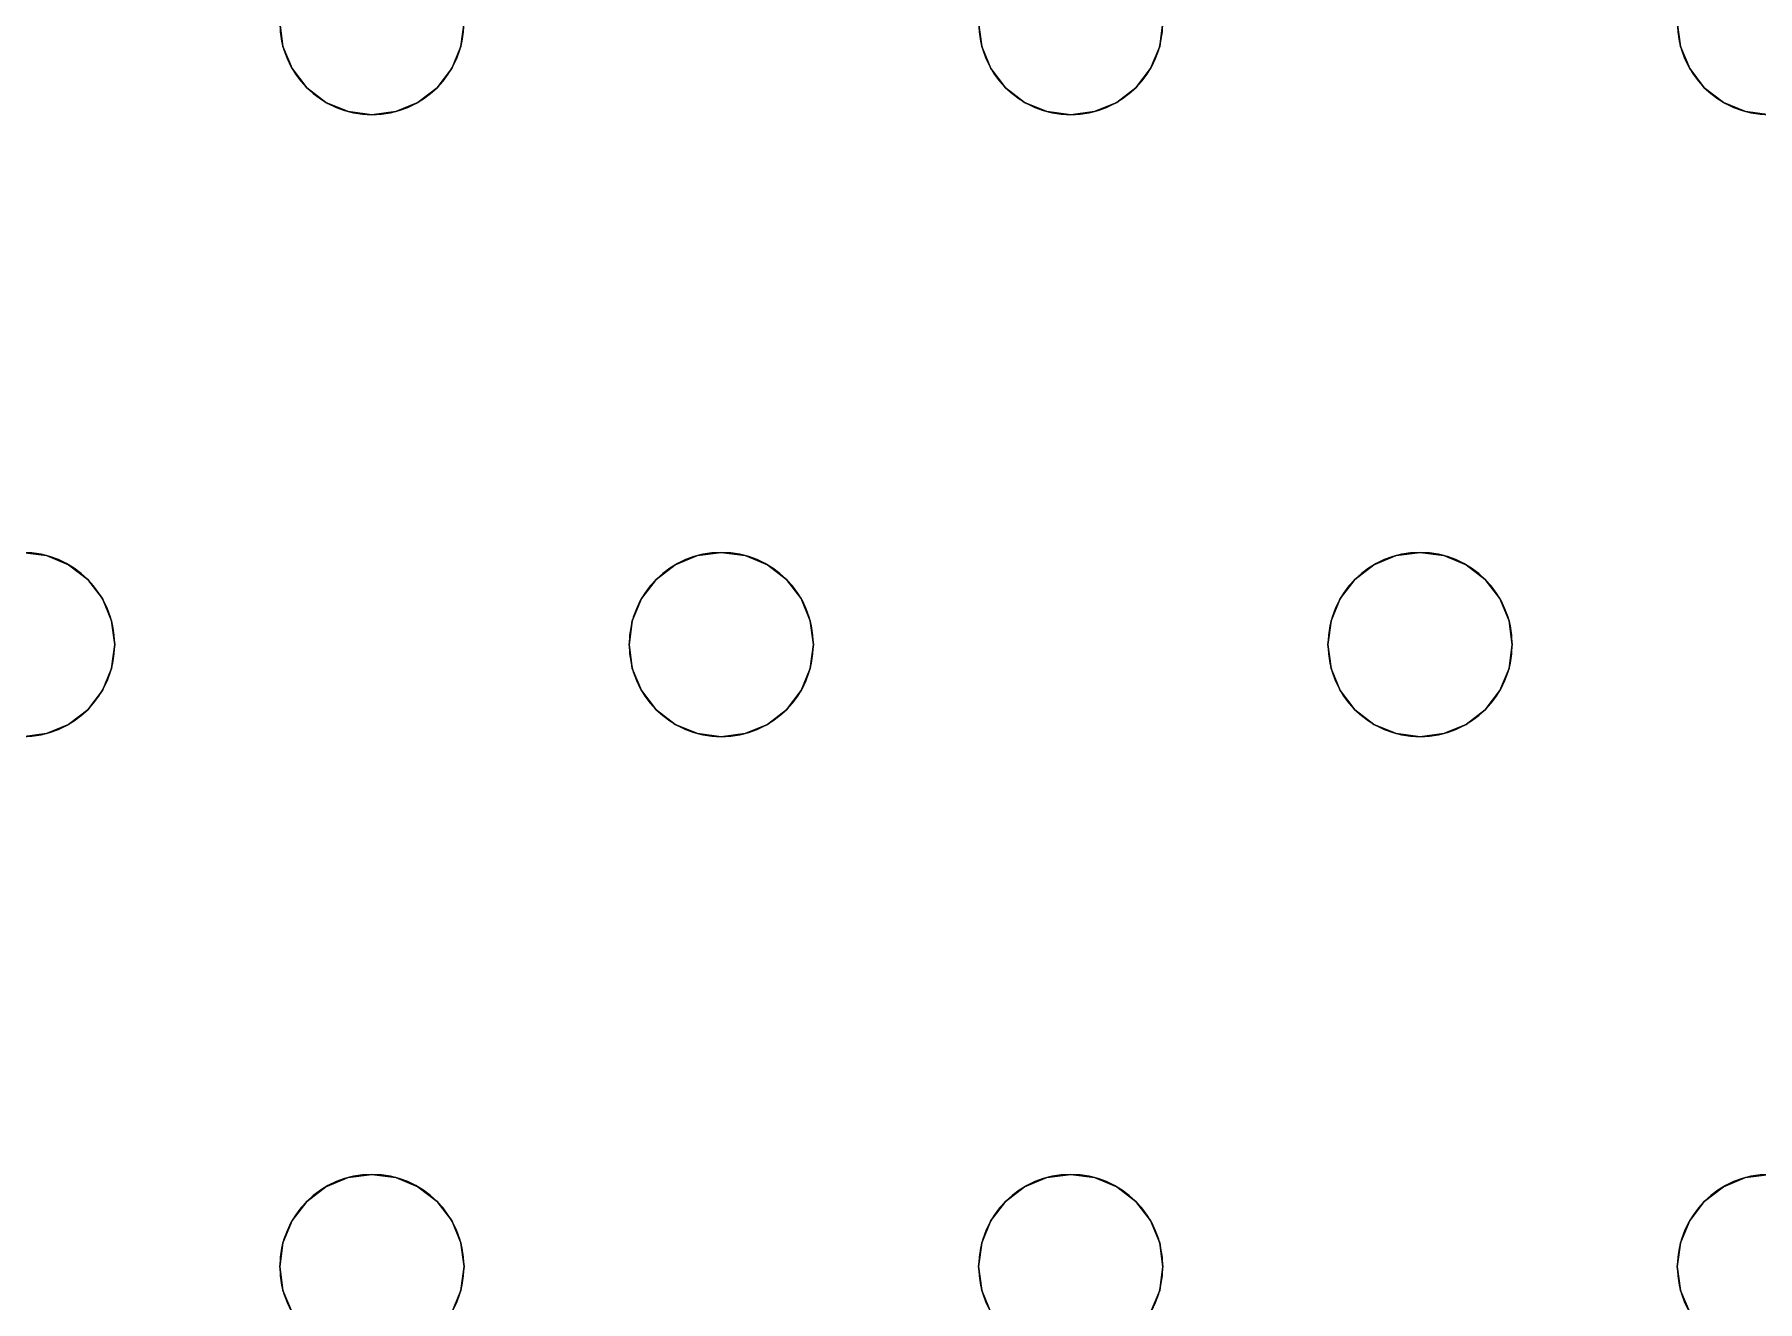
# Model space of a CAD drawing. Header units: millimetres. Extents: x -1 to 1201, y -701 to 1.
# Drawn here: x 787.6 to 862.4, y -342.5 to -287.5 of the extents above; entities that cross this region are included whole.
import ezdxf

# ---------------------------------------------------------------- set-up
doc = ezdxf.new("R2010")
doc.units = ezdxf.units.MM
doc.layers.add('IQ_200_3D', color=1, linetype='Continuous')
doc.layers.add('IQ_204_2D', color=7, linetype='Continuous')

msp = doc.modelspace()

# ---------------------------------------------------------------- linework, layer by layer
at = {"layer": 'IQ_200_3D', "lineweight": 18}
for points, invisible_edges in [([(798.284, -287, 890), (775.951, -287, 890), (775.815, -288.035, 890), (798.421, -288.035, 890)], 5), ([(775.815, -288.035, 888), (775.951, -287, 888), (798.284, -287, 888), (798.421, -288.035, 888)], 10), ([(798.284, -287, 890), (798.421, -288.035, 890), (798.421, -288.035, 888), (798.284, -287, 888)], 2), ([(828.618, -287, 890), (806.284, -287, 890), (806.148, -288.035, 890), (828.754, -288.035, 890)], 5), ([(806.148, -288.035, 888), (806.284, -287, 888), (828.618, -287, 888), (828.754, -288.035, 888)], 10), ([(806.148, -288.035, 890), (806.284, -287, 890), (806.284, -287, 888), (806.148, -288.035, 888)], 8), ([(828.618, -287, 890), (828.754, -288.035, 890), (828.754, -288.035, 888), (828.618, -287, 888)], 2), ([(858.951, -287, 890), (836.618, -287, 890), (836.481, -288.035, 890), (859.087, -288.035, 890)], 5), ([(836.481, -288.035, 888), (836.618, -287, 888), (858.951, -287, 888), (859.087, -288.035, 888)], 10), ([(836.481, -288.035, 890), (836.618, -287, 890), (836.618, -287, 888), (836.481, -288.035, 888)], 8), ([(858.951, -287, 890), (859.087, -288.035, 890), (859.087, -288.035, 888), (858.951, -287, 888)], 2), ([(798.421, -288.035, 890), (775.815, -288.035, 890), (775.415, -289, 890), (798.82, -289, 890)], 5), ([(775.415, -289, 888), (798.421, -288.035, 888), (798.82, -289, 888), (787.118, -310, 888)], 13), ([(798.421, -288.035, 888), (775.415, -289, 888), (775.815, -288.035, 888)], 13), ([(798.421, -288.035, 890), (798.82, -289, 890), (798.82, -289, 888), (798.421, -288.035, 888)], 10), ([(828.754, -288.035, 890), (806.148, -288.035, 890), (805.748, -289, 890), (829.153, -289, 890)], 5), ([(805.748, -289, 888), (806.148, -288.035, 888), (828.754, -288.035, 888), (829.153, -289, 888)], 10), ([(805.748, -289, 890), (806.148, -288.035, 890), (806.148, -288.035, 888), (805.748, -289, 888)], 10), ([(828.754, -288.035, 890), (829.153, -289, 890), (829.153, -289, 888), (828.754, -288.035, 888)], 10), ([(859.087, -288.035, 890), (836.481, -288.035, 890), (836.082, -289, 890), (859.487, -289, 890)], 5), ([(859.487, -289, 888), (847.784, -310, 888), (836.082, -289, 888), (859.087, -288.035, 888)], 7), ([(859.087, -288.035, 888), (836.082, -289, 888), (836.481, -288.035, 888)], 13), ([(836.082, -289, 890), (836.481, -288.035, 890), (836.481, -288.035, 888), (836.082, -289, 888)], 10), ([(859.087, -288.035, 890), (859.487, -289, 890), (859.487, -289, 888), (859.087, -288.035, 888)], 10), ([(787.118, -310, 890), (798.82, -289, 890), (775.415, -289, 890), (774.779, -289.828, 890)], 11), ([(787.118, -310, 890), (799.456, -289.828, 890), (798.82, -289, 890)], 13), ([(799.456, -289.828, 888), (788.153, -310.136, 888), (787.118, -310, 888), (798.82, -289, 888)], 5), ([(798.82, -289, 890), (799.456, -289.828, 890), (799.456, -289.828, 888), (798.82, -289, 888)], 10), ([(817.451, -310, 890), (829.153, -289, 890), (805.748, -289, 890), (805.113, -289.828, 890)], 11), ([(805.748, -289, 888), (829.153, -289, 888), (817.451, -310, 888), (805.113, -289.828, 888)], 7), ([(805.113, -289.828, 890), (805.748, -289, 890), (805.748, -289, 888), (805.113, -289.828, 888)], 10), ([(817.451, -310, 890), (829.789, -289.828, 890), (829.153, -289, 890)], 13), ([(829.789, -289.828, 888), (818.486, -310.136, 888), (817.451, -310, 888), (829.153, -289, 888)], 5), ([(829.153, -289, 890), (829.789, -289.828, 890), (829.789, -289.828, 888), (829.153, -289, 888)], 10), ([(847.784, -310, 890), (859.487, -289, 890), (836.082, -289, 890), (835.446, -289.828, 890)], 11), ([(847.784, -310, 888), (846.749, -310.136, 888), (835.446, -289.828, 888), (836.082, -289, 888)], 10), ([(835.446, -289.828, 890), (836.082, -289, 890), (836.082, -289, 888), (835.446, -289.828, 888)], 10), ([(847.784, -310, 890), (860.122, -289.828, 890), (859.487, -289, 890)], 13), ([(860.122, -289.828, 888), (848.82, -310.136, 888), (847.784, -310, 888), (859.487, -289, 888)], 5), ([(859.487, -289, 890), (860.122, -289.828, 890), (860.122, -289.828, 888), (859.487, -289, 888)], 10), ([(788.153, -310.136, 890), (800.284, -290.464, 890), (799.456, -289.828, 890), (787.118, -310, 890)], 5), ([(800.284, -290.464, 888), (789.118, -310.536, 888), (788.153, -310.136, 888), (799.456, -289.828, 888)], 5), ([(799.456, -289.828, 890), (800.284, -290.464, 890), (800.284, -290.464, 888), (799.456, -289.828, 888)], 10), ([(816.416, -310.136, 890), (805.113, -289.828, 890), (804.284, -290.464, 890), (815.451, -310.536, 890)], 5), ([(805.113, -289.828, 888), (817.451, -310, 888), (816.416, -310.136, 888), (804.284, -290.464, 888)], 5), ([(804.284, -290.464, 890), (805.113, -289.828, 890), (805.113, -289.828, 888), (804.284, -290.464, 888)], 10), ([(805.113, -289.828, 890), (816.416, -310.136, 890), (817.451, -310, 890)], 13), ([(818.486, -310.136, 890), (830.618, -290.464, 890), (829.789, -289.828, 890), (817.451, -310, 890)], 5), ([(830.618, -290.464, 888), (819.451, -310.536, 888), (818.486, -310.136, 888), (829.789, -289.828, 888)], 5), ([(829.789, -289.828, 890), (830.618, -290.464, 890), (830.618, -290.464, 888), (829.789, -289.828, 888)], 10), ([(846.749, -310.136, 890), (835.446, -289.828, 890), (834.618, -290.464, 890), (845.784, -310.536, 890)], 5), ([(846.749, -310.136, 888), (845.784, -310.536, 888), (834.618, -290.464, 888), (835.446, -289.828, 888)], 10), ([(834.618, -290.464, 890), (835.446, -289.828, 890), (835.446, -289.828, 888), (834.618, -290.464, 888)], 10), ([(835.446, -289.828, 890), (846.749, -310.136, 890), (847.784, -310, 890)], 13), ([(848.82, -310.136, 890), (860.951, -290.464, 890), (860.122, -289.828, 890), (847.784, -310, 890)], 5), ([(848.82, -310.136, 888), (860.122, -289.828, 888), (860.951, -290.464, 888)], 13), ([(860.122, -289.828, 890), (860.951, -290.464, 890), (860.951, -290.464, 888), (860.122, -289.828, 888)], 10), ([(800.284, -290.464, 890), (788.153, -310.136, 890), (789.118, -310.536, 890)], 13), ([(801.249, -290.864, 890), (800.284, -290.464, 890), (789.118, -310.536, 890), (789.946, -311.172, 890)], 10), ([(789.118, -310.536, 888), (800.284, -290.464, 888), (801.249, -290.864, 888)], 13), ([(789.946, -311.172, 888), (789.118, -310.536, 888), (801.249, -290.864, 888), (802.284, -291, 888)], 10), ([(802.284, -291, 890), (801.249, -290.864, 890), (789.946, -311.172, 890), (790.582, -312, 890)], 10), ([(800.284, -290.464, 890), (801.249, -290.864, 890), (801.249, -290.864, 888), (800.284, -290.464, 888)], 10), ([(802.284, -291, 888), (801.249, -290.864, 888), (801.249, -290.864, 890), (802.284, -291, 890)], 10), ([(802.284, -291, 890), (813.987, -312, 890), (814.623, -311.172, 890), (803.319, -290.864, 890)], 5), ([(814.623, -311.172, 888), (813.987, -312, 888), (802.284, -291, 888), (803.319, -290.864, 888)], 10), ([(803.319, -290.864, 888), (802.284, -291, 888), (802.284, -291, 890), (803.319, -290.864, 890)], 10), ([(815.451, -310.536, 890), (804.284, -290.464, 890), (803.319, -290.864, 890), (814.623, -311.172, 890)], 5), ([(815.451, -310.536, 888), (814.623, -311.172, 888), (803.319, -290.864, 888), (804.284, -290.464, 888)], 10), ([(803.319, -290.864, 890), (804.284, -290.464, 890), (804.284, -290.464, 888), (803.319, -290.864, 888)], 10), ([(816.416, -310.136, 888), (815.451, -310.536, 888), (804.284, -290.464, 888)], 14), ([(830.618, -290.464, 890), (818.486, -310.136, 890), (819.451, -310.536, 890)], 13), ([(831.582, -290.864, 890), (830.618, -290.464, 890), (819.451, -310.536, 890), (820.279, -311.172, 890)], 10), ([(819.451, -310.536, 888), (830.618, -290.464, 888), (831.582, -290.864, 888)], 13), ([(820.279, -311.172, 888), (819.451, -310.536, 888), (831.582, -290.864, 888), (832.618, -291, 888)], 10), ([(832.618, -291, 890), (831.582, -290.864, 890), (820.279, -311.172, 890), (820.915, -312, 890)], 10), ([(830.618, -290.464, 890), (831.582, -290.864, 890), (831.582, -290.864, 888), (830.618, -290.464, 888)], 10), ([(832.618, -291, 888), (831.582, -290.864, 888), (831.582, -290.864, 890), (832.618, -291, 890)], 10), ([(832.618, -291, 890), (844.32, -312, 890), (844.956, -311.172, 890), (833.653, -290.864, 890)], 5), ([(844.956, -311.172, 888), (832.618, -291, 888), (833.653, -290.864, 888)], 13), ([(833.653, -290.864, 888), (832.618, -291, 888), (832.618, -291, 890), (833.653, -290.864, 890)], 10), ([(845.784, -310.536, 890), (834.618, -290.464, 890), (833.653, -290.864, 890), (844.956, -311.172, 890)], 5), ([(845.784, -310.536, 888), (844.956, -311.172, 888), (833.653, -290.864, 888), (834.618, -290.464, 888)], 10), ([(833.653, -290.864, 890), (834.618, -290.464, 890), (834.618, -290.464, 888), (833.653, -290.864, 888)], 10), ([(860.951, -290.464, 890), (848.82, -310.136, 890), (849.784, -310.536, 890)], 13), ([(849.784, -310.536, 888), (848.82, -310.136, 888), (860.951, -290.464, 888), (861.916, -290.864, 888)], 10), ([(861.916, -290.864, 890), (860.951, -290.464, 890), (849.784, -310.536, 890), (850.613, -311.172, 890)], 10), ([(861.916, -290.864, 888), (862.951, -291, 888), (850.613, -311.172, 888), (849.784, -310.536, 888)], 10), ([(862.951, -291, 890), (861.916, -290.864, 890), (850.613, -311.172, 890), (851.248, -312, 890)], 10), ([(860.951, -290.464, 890), (861.916, -290.864, 890), (861.916, -290.864, 888), (860.951, -290.464, 888)], 10), ([(862.951, -291, 888), (861.916, -290.864, 888), (861.916, -290.864, 890), (862.951, -291, 890)], 10), ([(802.284, -291, 888), (813.987, -312, 888), (790.582, -312, 888), (789.946, -311.172, 888)], 11), ([(790.582, -312, 890), (790.981, -312.965, 890), (813.987, -312, 890), (802.284, -291, 890)], 14), ([(820.915, -312, 888), (820.279, -311.172, 888), (832.618, -291, 888)], 14), ([(844.32, -312, 890), (832.618, -291, 890), (820.915, -312, 890), (821.315, -312.965, 890)], 11), ([(844.32, -312, 888), (820.915, -312, 888), (832.618, -291, 888), (844.956, -311.172, 888)], 7), ([(851.248, -312, 888), (850.613, -311.172, 888), (862.951, -291, 888), (874.654, -312, 888)], 14), ([(851.248, -312, 890), (851.648, -312.965, 890), (874.654, -312, 890), (862.951, -291, 890)], 14), ([(787.118, -310, 888), (788.153, -310.136, 888), (788.153, -310.136, 890), (787.118, -310, 890)], 10), ([(789.118, -310.536, 890), (788.153, -310.136, 890), (788.153, -310.136, 888), (789.118, -310.536, 888)], 10), ([(816.416, -310.136, 890), (815.451, -310.536, 890), (815.451, -310.536, 888), (816.416, -310.136, 888)], 10), ([(816.416, -310.136, 888), (817.451, -310, 888), (817.451, -310, 890), (816.416, -310.136, 890)], 10), ([(817.451, -310, 888), (818.486, -310.136, 888), (818.486, -310.136, 890), (817.451, -310, 890)], 10), ([(819.451, -310.536, 890), (818.486, -310.136, 890), (818.486, -310.136, 888), (819.451, -310.536, 888)], 10), ([(846.749, -310.136, 890), (845.784, -310.536, 890), (845.784, -310.536, 888), (846.749, -310.136, 888)], 10), ([(846.749, -310.136, 888), (847.784, -310, 888), (847.784, -310, 890), (846.749, -310.136, 890)], 10), ([(847.784, -310, 888), (848.82, -310.136, 888), (848.82, -310.136, 890), (847.784, -310, 890)], 10), ([(849.784, -310.536, 890), (848.82, -310.136, 890), (848.82, -310.136, 888), (849.784, -310.536, 888)], 10), ([(789.946, -311.172, 890), (789.118, -310.536, 890), (789.118, -310.536, 888), (789.946, -311.172, 888)], 10), ([(815.451, -310.536, 890), (814.623, -311.172, 890), (814.623, -311.172, 888), (815.451, -310.536, 888)], 10), ([(820.279, -311.172, 890), (819.451, -310.536, 890), (819.451, -310.536, 888), (820.279, -311.172, 888)], 10), ([(845.784, -310.536, 890), (844.956, -311.172, 890), (844.956, -311.172, 888), (845.784, -310.536, 888)], 10), ([(850.613, -311.172, 890), (849.784, -310.536, 890), (849.784, -310.536, 888), (850.613, -311.172, 888)], 10), ([(790.582, -312, 890), (789.946, -311.172, 890), (789.946, -311.172, 888), (790.582, -312, 888)], 10), ([(814.623, -311.172, 890), (813.987, -312, 890), (813.987, -312, 888), (814.623, -311.172, 888)], 10), ([(820.915, -312, 890), (820.279, -311.172, 890), (820.279, -311.172, 888), (820.915, -312, 888)], 10), ([(844.956, -311.172, 890), (844.32, -312, 890), (844.32, -312, 888), (844.956, -311.172, 888)], 10), ([(851.248, -312, 890), (850.613, -311.172, 890), (850.613, -311.172, 888), (851.248, -312, 888)], 10), ([(790.981, -312.965, 888), (790.582, -312, 888), (813.987, -312, 888), (813.587, -312.965, 888)], 10), ([(790.981, -312.965, 890), (790.582, -312, 890), (790.582, -312, 888), (790.981, -312.965, 888)], 10), ([(813.587, -312.965, 890), (813.987, -312, 890), (790.981, -312.965, 890)], 14), ([(813.987, -312, 890), (813.587, -312.965, 890), (813.587, -312.965, 888), (813.987, -312, 888)], 10), ([(821.315, -312.965, 888), (820.915, -312, 888), (844.32, -312, 888), (843.921, -312.965, 888)], 10), ([(821.315, -312.965, 890), (820.915, -312, 890), (820.915, -312, 888), (821.315, -312.965, 888)], 10), ([(843.921, -312.965, 890), (844.32, -312, 890), (821.315, -312.965, 890), (821.451, -314, 890)], 10), ([(844.32, -312, 890), (843.921, -312.965, 890), (843.921, -312.965, 888), (844.32, -312, 888)], 10), ([(851.648, -312.965, 888), (851.248, -312, 888), (874.654, -312, 888), (874.254, -312.965, 888)], 10), ([(851.648, -312.965, 890), (851.248, -312, 890), (851.248, -312, 888), (851.648, -312.965, 888)], 10), ([(851.648, -312.965, 890), (851.784, -314, 890), (874.254, -312.965, 890), (874.654, -312, 890)], 10), ([(813.587, -312.965, 890), (790.981, -312.965, 890), (791.118, -314, 890), (813.451, -314, 890)], 5), ([(791.118, -314, 888), (790.981, -312.965, 888), (813.587, -312.965, 888), (813.451, -314, 888)], 10), ([(791.118, -314, 890), (790.981, -312.965, 890), (790.981, -312.965, 888), (791.118, -314, 888)], 2), ([(813.587, -312.965, 890), (813.451, -314, 890), (813.451, -314, 888), (813.587, -312.965, 888)], 8), ([(843.784, -314, 890), (843.921, -312.965, 890), (821.451, -314, 890), (821.315, -315.035, 890)], 10), ([(821.451, -314, 888), (821.315, -312.965, 888), (843.921, -312.965, 888), (843.784, -314, 888)], 10), ([(821.451, -314, 890), (821.315, -312.965, 890), (821.315, -312.965, 888), (821.451, -314, 888)], 2), ([(843.921, -312.965, 890), (843.784, -314, 890), (843.784, -314, 888), (843.921, -312.965, 888)], 8), ([(851.784, -314, 888), (851.648, -312.965, 888), (874.254, -312.965, 888), (874.118, -314, 888)], 10), ([(851.784, -314, 890), (851.648, -312.965, 890), (851.648, -312.965, 888), (851.784, -314, 888)], 2), ([(874.118, -314, 890), (874.254, -312.965, 890), (851.784, -314, 890)], 14), ([(813.451, -314, 890), (791.118, -314, 890), (790.981, -315.035, 890), (813.587, -315.035, 890)], 5), ([(790.981, -315.035, 888), (791.118, -314, 888), (813.451, -314, 888), (813.587, -315.035, 888)], 10), ([(790.981, -315.035, 890), (791.118, -314, 890), (791.118, -314, 888), (790.981, -315.035, 888)], 8), ([(813.451, -314, 890), (813.587, -315.035, 890), (813.587, -315.035, 888), (813.451, -314, 888)], 2), ([(821.315, -315.035, 890), (820.915, -316, 890), (843.921, -315.035, 890), (843.784, -314, 890)], 10), ([(821.315, -315.035, 888), (821.451, -314, 888), (843.784, -314, 888), (843.921, -315.035, 888)], 10), ([(821.315, -315.035, 890), (821.451, -314, 890), (821.451, -314, 888), (821.315, -315.035, 888)], 8), ([(843.784, -314, 890), (843.921, -315.035, 890), (843.921, -315.035, 888), (843.784, -314, 888)], 2), ([(874.118, -314, 890), (851.784, -314, 890), (851.648, -315.035, 890), (874.254, -315.035, 890)], 5), ([(851.648, -315.035, 888), (851.784, -314, 888), (874.118, -314, 888), (874.254, -315.035, 888)], 10), ([(851.648, -315.035, 890), (851.784, -314, 890), (851.784, -314, 888), (851.648, -315.035, 888)], 8), ([(813.587, -315.035, 890), (790.981, -315.035, 890), (790.582, -316, 890), (813.987, -316, 890)], 5), ([(813.587, -315.035, 888), (790.582, -316, 888), (790.981, -315.035, 888)], 13), ([(813.987, -316, 888), (802.284, -337, 888), (790.582, -316, 888), (813.587, -315.035, 888)], 7), ([(790.582, -316, 890), (790.981, -315.035, 890), (790.981, -315.035, 888), (790.582, -316, 888)], 10), ([(813.587, -315.035, 890), (813.987, -316, 890), (813.987, -316, 888), (813.587, -315.035, 888)], 10), ([(843.921, -315.035, 890), (820.915, -316, 890), (844.32, -316, 890)], 3), ([(844.32, -316, 888), (832.618, -337, 888), (820.915, -316, 888), (843.921, -315.035, 888)], 7), ([(820.915, -316, 888), (821.315, -315.035, 888), (843.921, -315.035, 888)], 14), ([(820.915, -316, 890), (821.315, -315.035, 890), (821.315, -315.035, 888), (820.915, -316, 888)], 10), ([(843.921, -315.035, 890), (844.32, -316, 890), (844.32, -316, 888), (843.921, -315.035, 888)], 10), ([(874.254, -315.035, 890), (851.648, -315.035, 890), (851.248, -316, 890)], 13), ([(851.248, -316, 890), (862.951, -337, 890), (874.654, -316, 890), (874.254, -315.035, 890)], 11), ([(851.248, -316, 888), (851.648, -315.035, 888), (874.254, -315.035, 888), (874.654, -316, 888)], 10), ([(851.248, -316, 890), (851.648, -315.035, 890), (851.648, -315.035, 888), (851.248, -316, 888)], 10), ([(802.284, -337, 890), (790.582, -316, 890), (789.946, -316.828, 890), (801.249, -337.136, 890)], 5), ([(802.284, -337, 888), (801.249, -337.136, 888), (789.946, -316.828, 888), (790.582, -316, 888)], 10), ([(789.946, -316.828, 890), (790.582, -316, 890), (790.582, -316, 888), (789.946, -316.828, 888)], 10), ([(813.987, -316, 890), (790.582, -316, 890), (802.284, -337, 890), (814.623, -316.828, 890)], 7), ([(802.284, -337, 888), (813.987, -316, 888), (814.623, -316.828, 888)], 13), ([(813.987, -316, 890), (814.623, -316.828, 890), (814.623, -316.828, 888), (813.987, -316, 888)], 10), ([(832.618, -337, 890), (844.32, -316, 890), (820.915, -316, 890), (820.279, -316.828, 890)], 11), ([(832.618, -337, 888), (831.582, -337.136, 888), (820.279, -316.828, 888), (820.915, -316, 888)], 10), ([(820.279, -316.828, 890), (820.915, -316, 890), (820.915, -316, 888), (820.279, -316.828, 888)], 10), ([(844.32, -316, 890), (832.618, -337, 890), (844.956, -316.828, 890)], 3), ([(844.956, -316.828, 888), (833.653, -337.136, 888), (832.618, -337, 888), (844.32, -316, 888)], 5), ([(844.32, -316, 890), (844.956, -316.828, 890), (844.956, -316.828, 888), (844.32, -316, 888)], 10), ([(862.951, -337, 890), (851.248, -316, 890), (850.613, -316.828, 890), (861.916, -337.136, 890)], 5), ([(862.951, -337, 888), (861.916, -337.136, 888), (850.613, -316.828, 888), (851.248, -316, 888)], 10), ([(850.613, -316.828, 890), (851.248, -316, 890), (851.248, -316, 888), (850.613, -316.828, 888)], 10), ([(862.951, -337, 888), (851.248, -316, 888), (874.654, -316, 888), (875.289, -316.828, 888)], 11), ([(801.249, -337.136, 890), (789.946, -316.828, 890), (789.118, -317.464, 890), (800.284, -337.536, 890)], 5), ([(789.946, -316.828, 888), (801.249, -337.136, 888), (789.118, -317.464, 888)], 3), ([(789.118, -317.464, 890), (789.946, -316.828, 890), (789.946, -316.828, 888), (789.118, -317.464, 888)], 10), ([(814.623, -316.828, 890), (802.284, -337, 890), (803.319, -337.136, 890), (815.451, -317.464, 890)], 5), ([(803.319, -337.136, 888), (802.284, -337, 888), (814.623, -316.828, 888), (815.451, -317.464, 888)], 10), ([(814.623, -316.828, 890), (815.451, -317.464, 890), (815.451, -317.464, 888), (814.623, -316.828, 888)], 10), ([(820.279, -316.828, 890), (819.451, -317.464, 890), (831.582, -337.136, 890), (832.618, -337, 890)], 10), ([(831.582, -337.136, 888), (830.618, -337.536, 888), (819.451, -317.464, 888), (820.279, -316.828, 888)], 10), ([(819.451, -317.464, 890), (820.279, -316.828, 890), (820.279, -316.828, 888), (819.451, -317.464, 888)], 10), ([(833.653, -337.136, 890), (845.784, -317.464, 890), (844.956, -316.828, 890), (832.618, -337, 890)], 5), ([(833.653, -337.136, 888), (844.956, -316.828, 888), (845.784, -317.464, 888)], 13), ([(844.956, -316.828, 890), (845.784, -317.464, 890), (845.784, -317.464, 888), (844.956, -316.828, 888)], 10), ([(861.916, -337.136, 890), (850.613, -316.828, 890), (849.784, -317.464, 890), (860.951, -337.536, 890)], 5), ([(849.784, -317.464, 888), (850.613, -316.828, 888), (861.916, -337.136, 888)], 14), ([(849.784, -317.464, 890), (850.613, -316.828, 890), (850.613, -316.828, 888), (849.784, -317.464, 888)], 10), ([(787.118, -318, 890), (798.82, -339, 890), (799.456, -338.172, 890), (788.153, -317.864, 890)], 5), ([(788.153, -317.864, 888), (800.284, -337.536, 888), (799.456, -338.172, 888), (787.118, -318, 888)], 5), ([(788.153, -317.864, 888), (787.118, -318, 888), (787.118, -318, 890), (788.153, -317.864, 890)], 10), ([(800.284, -337.536, 890), (789.118, -317.464, 890), (788.153, -317.864, 890), (799.456, -338.172, 890)], 5), ([(789.118, -317.464, 888), (801.249, -337.136, 888), (800.284, -337.536, 888), (788.153, -317.864, 888)], 5), ([(788.153, -317.864, 890), (789.118, -317.464, 890), (789.118, -317.464, 888), (788.153, -317.864, 888)], 10), ([(804.284, -337.536, 890), (816.416, -317.864, 890), (815.451, -317.464, 890), (803.319, -337.136, 890)], 5), ([(804.284, -337.536, 888), (803.319, -337.136, 888), (815.451, -317.464, 888)], 14), ([(816.416, -317.864, 888), (805.113, -338.172, 888), (804.284, -337.536, 888), (815.451, -317.464, 888)], 5), ([(805.113, -338.172, 890), (817.451, -318, 890), (816.416, -317.864, 890), (804.284, -337.536, 890)], 5), ([(817.451, -318, 888), (805.748, -339, 888), (805.113, -338.172, 888), (816.416, -317.864, 888)], 5), ([(815.451, -317.464, 890), (816.416, -317.864, 890), (816.416, -317.864, 888), (815.451, -317.464, 888)], 10), ([(817.451, -318, 888), (816.416, -317.864, 888), (816.416, -317.864, 890), (817.451, -318, 890)], 10), ([(817.451, -318, 890), (829.153, -339, 890), (829.789, -338.172, 890), (818.486, -317.864, 890)], 5), ([(818.486, -317.864, 888), (830.618, -337.536, 888), (829.789, -338.172, 888), (817.451, -318, 888)], 5), ([(818.486, -317.864, 888), (817.451, -318, 888), (817.451, -318, 890), (818.486, -317.864, 890)], 10), ([(830.618, -337.536, 890), (819.451, -317.464, 890), (818.486, -317.864, 890), (829.789, -338.172, 890)], 5), ([(830.618, -337.536, 888), (818.486, -317.864, 888), (819.451, -317.464, 888)], 13), ([(818.486, -317.864, 890), (819.451, -317.464, 890), (819.451, -317.464, 888), (818.486, -317.864, 888)], 10), ([(819.451, -317.464, 890), (830.618, -337.536, 890), (831.582, -337.136, 890)], 13), ([(834.618, -337.536, 890), (846.749, -317.864, 890), (845.784, -317.464, 890), (833.653, -337.136, 890)], 5), ([(834.618, -337.536, 888), (833.653, -337.136, 888), (845.784, -317.464, 888), (846.749, -317.864, 888)], 10), ([(835.446, -338.172, 890), (847.784, -318, 890), (846.749, -317.864, 890), (834.618, -337.536, 890)], 5), ([(846.749, -317.864, 888), (847.784, -318, 888), (835.446, -338.172, 888), (834.618, -337.536, 888)], 10), ([(845.784, -317.464, 890), (846.749, -317.864, 890), (846.749, -317.864, 888), (845.784, -317.464, 888)], 10), ([(847.784, -318, 888), (846.749, -317.864, 888), (846.749, -317.864, 890), (847.784, -318, 890)], 10), ([(860.122, -338.172, 890), (848.82, -317.864, 890), (847.784, -318, 890), (859.487, -339, 890)], 5), ([(848.82, -317.864, 888), (860.951, -337.536, 888), (860.122, -338.172, 888), (847.784, -318, 888)], 5), ([(848.82, -317.864, 888), (847.784, -318, 888), (847.784, -318, 890), (848.82, -317.864, 890)], 10), ([(848.82, -317.864, 890), (860.122, -338.172, 890), (860.951, -337.536, 890), (849.784, -317.464, 890)], 5), ([(849.784, -317.464, 888), (861.916, -337.136, 888), (860.951, -337.536, 888), (848.82, -317.864, 888)], 5), ([(848.82, -317.864, 890), (849.784, -317.464, 890), (849.784, -317.464, 888), (848.82, -317.864, 888)], 10), ([(775.415, -339, 890), (775.815, -339.965, 890), (798.82, -339, 890), (787.118, -318, 890)], 14), ([(798.82, -339, 888), (775.815, -339.965, 888), (775.415, -339, 888), (787.118, -318, 888)], 13), ([(798.82, -339, 888), (787.118, -318, 888), (799.456, -338.172, 888)], 3), ([(805.748, -339, 890), (817.451, -318, 890), (805.113, -338.172, 890)], 3), ([(805.748, -339, 890), (806.148, -339.965, 890), (829.153, -339, 890), (817.451, -318, 890)], 14), ([(817.451, -318, 888), (829.789, -338.172, 888), (829.153, -339, 888), (805.748, -339, 888)], 13), ([(847.784, -318, 890), (835.446, -338.172, 890), (836.082, -339, 890)], 13), ([(847.784, -318, 888), (836.082, -339, 888), (835.446, -338.172, 888)], 13), ([(836.082, -339, 890), (836.481, -339.965, 890), (859.487, -339, 890), (847.784, -318, 890)], 14), ([(859.487, -339, 888), (836.082, -339, 888), (847.784, -318, 888), (860.122, -338.172, 888)], 7), ([(801.249, -337.136, 890), (800.284, -337.536, 890), (800.284, -337.536, 888), (801.249, -337.136, 888)], 10), ([(801.249, -337.136, 888), (802.284, -337, 888), (802.284, -337, 890), (801.249, -337.136, 890)], 10), ([(802.284, -337, 888), (803.319, -337.136, 888), (803.319, -337.136, 890), (802.284, -337, 890)], 10), ([(804.284, -337.536, 890), (803.319, -337.136, 890), (803.319, -337.136, 888), (804.284, -337.536, 888)], 10), ([(831.582, -337.136, 890), (830.618, -337.536, 890), (830.618, -337.536, 888), (831.582, -337.136, 888)], 10), ([(831.582, -337.136, 888), (832.618, -337, 888), (832.618, -337, 890), (831.582, -337.136, 890)], 10), ([(832.618, -337, 888), (833.653, -337.136, 888), (833.653, -337.136, 890), (832.618, -337, 890)], 10), ([(834.618, -337.536, 890), (833.653, -337.136, 890), (833.653, -337.136, 888), (834.618, -337.536, 888)], 10), ([(861.916, -337.136, 890), (860.951, -337.536, 890), (860.951, -337.536, 888), (861.916, -337.136, 888)], 10), ([(861.916, -337.136, 888), (862.951, -337, 888), (862.951, -337, 890), (861.916, -337.136, 890)], 10), ([(800.284, -337.536, 890), (799.456, -338.172, 890), (799.456, -338.172, 888), (800.284, -337.536, 888)], 10), ([(805.113, -338.172, 890), (804.284, -337.536, 890), (804.284, -337.536, 888), (805.113, -338.172, 888)], 10), ([(830.618, -337.536, 890), (829.789, -338.172, 890), (829.789, -338.172, 888), (830.618, -337.536, 888)], 10), ([(835.446, -338.172, 890), (834.618, -337.536, 890), (834.618, -337.536, 888), (835.446, -338.172, 888)], 10), ([(860.951, -337.536, 890), (860.122, -338.172, 890), (860.122, -338.172, 888), (860.951, -337.536, 888)], 10), ([(799.456, -338.172, 890), (798.82, -339, 890), (798.82, -339, 888), (799.456, -338.172, 888)], 10), ([(805.748, -339, 890), (805.113, -338.172, 890), (805.113, -338.172, 888), (805.748, -339, 888)], 10), ([(829.789, -338.172, 890), (829.153, -339, 890), (829.153, -339, 888), (829.789, -338.172, 888)], 10), ([(836.082, -339, 890), (835.446, -338.172, 890), (835.446, -338.172, 888), (836.082, -339, 888)], 10), ([(860.122, -338.172, 890), (859.487, -339, 890), (859.487, -339, 888), (860.122, -338.172, 888)], 10), ([(775.815, -339.965, 890), (775.951, -341, 890), (798.421, -339.965, 890), (798.82, -339, 890)], 10), ([(798.421, -339.965, 888), (775.951, -341, 888), (775.815, -339.965, 888), (798.82, -339, 888)], 5), ([(798.82, -339, 890), (798.421, -339.965, 890), (798.421, -339.965, 888), (798.82, -339, 888)], 10), ([(806.148, -339.965, 888), (805.748, -339, 888), (829.153, -339, 888)], 14), ([(806.148, -339.965, 890), (805.748, -339, 890), (805.748, -339, 888), (806.148, -339.965, 888)], 10), ([(806.148, -339.965, 890), (806.284, -341, 890), (828.754, -339.965, 890), (829.153, -339, 890)], 10), ([(828.754, -339.965, 888), (806.284, -341, 888), (806.148, -339.965, 888), (829.153, -339, 888)], 5), ([(829.153, -339, 890), (828.754, -339.965, 890), (828.754, -339.965, 888), (829.153, -339, 888)], 10), ([(836.481, -339.965, 888), (836.082, -339, 888), (859.487, -339, 888), (859.087, -339.965, 888)], 10), ([(836.481, -339.965, 890), (836.082, -339, 890), (836.082, -339, 888), (836.481, -339.965, 888)], 10), ([(836.481, -339.965, 890), (836.618, -341, 890), (859.087, -339.965, 890), (859.487, -339, 890)], 10), ([(859.487, -339, 890), (859.087, -339.965, 890), (859.087, -339.965, 888), (859.487, -339, 888)], 10), ([(798.421, -339.965, 890), (775.951, -341, 890), (798.284, -341, 890)], 3), ([(798.284, -341, 888), (775.951, -341, 888), (798.421, -339.965, 888)], 3), ([(798.421, -339.965, 890), (798.284, -341, 890), (798.284, -341, 888), (798.421, -339.965, 888)], 8), ([(806.284, -341, 890), (806.148, -339.965, 890), (806.148, -339.965, 888), (806.284, -341, 888)], 2), ([(828.754, -339.965, 890), (806.284, -341, 890), (828.618, -341, 890)], 3), ([(828.618, -341, 888), (806.284, -341, 888), (828.754, -339.965, 888)], 3), ([(828.754, -339.965, 890), (828.618, -341, 890), (828.618, -341, 888), (828.754, -339.965, 888)], 8), ([(836.618, -341, 888), (836.481, -339.965, 888), (859.087, -339.965, 888), (858.951, -341, 888)], 10), ([(836.618, -341, 890), (836.481, -339.965, 890), (836.481, -339.965, 888), (836.618, -341, 888)], 2), ([(859.087, -339.965, 890), (836.618, -341, 890), (858.951, -341, 890)], 3), ([(859.087, -339.965, 890), (858.951, -341, 890), (858.951, -341, 888), (859.087, -339.965, 888)], 8), ([(798.284, -341, 890), (775.951, -341, 890), (775.815, -342.035, 890), (798.421, -342.035, 890)], 5), ([(775.815, -342.035, 888), (775.951, -341, 888), (798.284, -341, 888), (798.421, -342.035, 888)], 10), ([(798.284, -341, 890), (798.421, -342.035, 890), (798.421, -342.035, 888), (798.284, -341, 888)], 2), ([(828.618, -341, 890), (806.284, -341, 890), (806.148, -342.035, 890), (828.754, -342.035, 890)], 5), ([(806.148, -342.035, 888), (806.284, -341, 888), (828.618, -341, 888), (828.754, -342.035, 888)], 10), ([(806.148, -342.035, 890), (806.284, -341, 890), (806.284, -341, 888), (806.148, -342.035, 888)], 8), ([(828.618, -341, 890), (828.754, -342.035, 890), (828.754, -342.035, 888), (828.618, -341, 888)], 2), ([(858.951, -341, 890), (836.618, -341, 890), (836.481, -342.035, 890), (859.087, -342.035, 890)], 5), ([(836.481, -342.035, 888), (836.618, -341, 888), (858.951, -341, 888), (859.087, -342.035, 888)], 10), ([(836.481, -342.035, 890), (836.618, -341, 890), (836.618, -341, 888), (836.481, -342.035, 888)], 8), ([(858.951, -341, 890), (859.087, -342.035, 890), (859.087, -342.035, 888), (858.951, -341, 888)], 2), ([(798.421, -342.035, 890), (775.815, -342.035, 890), (775.415, -343, 890), (798.82, -343, 890)], 5), ([(775.415, -343, 888), (775.815, -342.035, 888), (798.421, -342.035, 888), (798.82, -343, 888)], 10), ([(798.421, -342.035, 890), (798.82, -343, 890), (798.82, -343, 888), (798.421, -342.035, 888)], 10), ([(828.754, -342.035, 890), (806.148, -342.035, 890), (805.748, -343, 890), (829.153, -343, 890)], 5), ([(805.748, -343, 888), (828.754, -342.035, 888), (829.153, -343, 888), (817.451, -364, 888)], 13), ([(828.754, -342.035, 888), (805.748, -343, 888), (806.148, -342.035, 888)], 13), ([(805.748, -343, 890), (806.148, -342.035, 890), (806.148, -342.035, 888), (805.748, -343, 888)], 10), ([(828.754, -342.035, 890), (829.153, -343, 890), (829.153, -343, 888), (828.754, -342.035, 888)], 10), ([(859.087, -342.035, 890), (836.481, -342.035, 890), (836.082, -343, 890), (859.487, -343, 890)], 5), ([(859.487, -343, 888), (847.784, -364, 888), (836.082, -343, 888), (859.087, -342.035, 888)], 7), ([(859.087, -342.035, 888), (836.082, -343, 888), (836.481, -342.035, 888)], 13), ([(836.082, -343, 890), (836.481, -342.035, 890), (836.481, -342.035, 888), (836.082, -343, 888)], 10), ([(859.087, -342.035, 890), (859.487, -343, 890), (859.487, -343, 888), (859.087, -342.035, 888)], 10)]:
    msp.add_3dface(points, dxfattribs=dict(at, invisible_edges=invisible_edges))
at = {"layer": 'IQ_204_2D'}
for centre, start, end in [((802.284, -287), 180, 360), ((832.618, -287), 180, 360), ((862.951, -287), 180, 360), ((787.118, -314), 0, 180), ((817.451, -314), 360, 180), ((847.784, -314), 0, 180), ((787.118, -314), 180, 360), ((817.451, -314), 180, 360), ((847.784, -314), 180, 360), ((802.284, -341), 360, 180), ((832.618, -341), 0, 180), ((862.951, -341), 360, 180), ((802.284, -341), 180, 360), ((832.618, -341), 180, 360), ((862.951, -341), 180, 360)]:
    msp.add_arc(centre, 4, start, end, dxfattribs=at)

# ---------------------------------------------------------------- meshes
at = {"layer": 'IQ_200_3D', "lineweight": 18}
mesh = msp.add_polyface(dxfattribs=at)
corners = [(1200, 0, 850), (1200, -700, 850), (0, -700, 850), (0, 0, 850), (810.5, -594, 850), (811.556, -602.023, 850), (814.653, -609.5, 850), (819.58, -615.92, 850), (826, -620.847, 850), (833.477, -623.944, 850), (841.5, -625, 850), (1059.5, -625, 850), (1067.523, -623.944, 850), (1075, -620.847, 850), (1081.42, -615.92, 850), (1086.347, -609.5, 850), (1089.444, -602.023, 850), (1090.5, -594, 850), (1090.5, -476, 850), (1089.444, -467.977, 850), (1086.347, -460.5, 850), (1081.42, -454.08, 850), (1075, -449.153, 850), (1067.523, -446.056, 850), (1059.5, -445, 850), (841.5, -445, 850), (833.477, -446.056, 850), (826, -449.153, 850), (819.58, -454.08, 850), (814.653, -460.5, 850), (811.556, -467.977, 850), (810.5, -476, 850)]
mesh.append_faces([[corners[k] for k in face] for face in [(29, 3, 28), (6, 2, 5), (4, 2, 31), (23, 0, 22), (13, 1, 12), (15, 1, 14), (11, 1, 10)]], dxfattribs={"vtx0": -1, "vtx1": -1})
mesh.append_faces([[corners[k] for k in face] for face in [(3, 29, 30, 2), (2, 30, 31), (0, 25, 26), (2, 6, 7), (2, 9, 10, 1), (0, 20, 21), (1, 18, 19), (1, 15, 16)]], dxfattribs={"vtx0": -1, "vtx2": -1})
mesh.append_faces([[corners[k] for k in face] for face in [(27, 28, 3), (4, 5, 2), (7, 8, 2), (8, 9, 2), (23, 24, 0), (21, 22, 0), (24, 25, 0), (13, 14, 1), (11, 12, 1), (16, 17, 1), (17, 18, 1)]], dxfattribs={"vtx1": -1, "vtx2": -1})
mesh.append_faces([[corners[k] for k in face] for face in [(26, 27, 3, 0), (19, 20, 0, 1)]], dxfattribs={"vtx1": -1, "vtx3": -1})
mesh = msp.add_polyface(dxfattribs=at)
corners = [(1200, -700, 900), (1200, -23, 900), (0, -23, 900), (0, -700, 900), (90, -35.113, 900), (1110, -35.113, 900), (1129.382, -37.665, 900), (1147.443, -45.146, 900), (1162.953, -57.047, 900), (1174.854, -72.557, 900), (1182.335, -90.618, 900), (1184.887, -110, 900), (1184.887, -610, 900), (1182.335, -629.382, 900), (1174.854, -647.443, 900), (1162.953, -662.953, 900), (1147.443, -674.854, 900), (1129.382, -682.335, 900), (1110, -684.887, 900), (90, -684.887, 900), (70.618, -682.335, 900), (52.557, -674.854, 900), (37.047, -662.953, 900), (25.146, -647.443, 900), (17.665, -629.382, 900), (15.113, -610, 900), (15.113, -110, 900), (17.665, -90.618, 900), (25.146, -72.557, 900), (37.047, -57.047, 900), (52.557, -45.146, 900), (70.618, -37.665, 900)]
mesh.append_faces([[corners[k] for k in face] for face in [(9, 1, 8), (14, 0, 13), (31, 2, 30), (28, 2, 27), (21, 3, 20), (23, 3, 22)]], dxfattribs={"vtx0": -1, "vtx1": -1})
mesh.append_faces([[corners[k] for k in face] for face in [(1, 9, 10), (1, 11, 12, 0), (0, 14, 15), (0, 18, 19, 3), (2, 28, 29), (3, 23, 24)]], dxfattribs={"vtx0": -1, "vtx2": -1})
mesh.append_faces([[corners[k] for k in face] for face in [(10, 11, 1), (5, 6, 1), (7, 8, 1), (6, 7, 1), (12, 13, 0), (15, 16, 0), (17, 18, 0), (16, 17, 0), (31, 4, 2), (29, 30, 2), (26, 27, 2), (21, 22, 3), (19, 20, 3), (24, 25, 3)]], dxfattribs={"vtx1": -1, "vtx2": -1})
mesh.append_faces([[corners[k] for k in face] for face in [(4, 5, 1, 2), (25, 26, 2, 3)]], dxfattribs={"vtx1": -1, "vtx3": -1})
mesh = msp.add_polyface(dxfattribs=at)
corners = [(1110, -48.392, 890), (90, -48.392, 890), (66.424, -53.082, 890), (46.437, -66.437, 890), (33.082, -86.424, 890), (28.392, -110, 890), (28.392, -610, 890), (33.082, -633.576, 890), (46.437, -653.563, 890), (66.424, -666.918, 890), (90, -671.608, 890), (1110, -671.608, 890), (1133.576, -666.918, 890), (1153.563, -653.563, 890), (1166.918, -633.576, 890), (1171.608, -610, 890), (1171.608, -110, 890), (1166.918, -86.424, 890), (1153.563, -66.437, 890), (1133.576, -53.082, 890), (122.5, -418.034, 890), (1077.5, -418.034, 890), (1089.656, -419.634, 890), (1100.983, -424.326, 890), (1110.71, -431.79, 890), (1118.174, -441.517, 890), (1122.866, -452.844, 890), (1124.466, -465, 890), (1124.466, -605, 890), (1122.866, -617.156, 890), (1118.174, -628.483, 890), (1110.71, -638.21, 890), (1100.983, -645.674, 890), (1089.656, -650.366, 890), (1077.5, -651.966, 890), (122.5, -651.966, 890), (110.344, -650.366, 890), (99.017, -645.674, 890), (89.29, -638.21, 890), (81.826, -628.483, 890), (77.134, -617.156, 890), (75.534, -605, 890), (75.534, -465, 890), (77.134, -452.844, 890), (81.826, -441.517, 890), (89.29, -431.79, 890), (99.017, -424.326, 890), (110.344, -419.634, 890), (122.5, -68.034, 890), (1077.5, -68.034, 890), (1089.656, -69.634, 890), (1100.983, -74.326, 890), (1110.71, -81.79, 890), (1118.174, -91.517, 890), (1122.866, -102.844, 890), (1124.466, -115, 890), (1124.466, -351, 890), (1122.866, -363.156, 890), (1118.174, -374.483, 890), (1110.71, -384.21, 890), (1100.983, -391.674, 890), (1089.656, -396.366, 890), (1077.5, -397.966, 890), (122.5, -397.966, 890), (110.344, -396.366, 890), (99.017, -391.674, 890), (89.29, -384.21, 890), (81.826, -374.483, 890), (77.134, -363.156, 890), (75.534, -351, 890), (75.534, -115, 890), (77.134, -102.844, 890), (81.826, -91.517, 890), (89.29, -81.79, 890), (99.017, -74.326, 890), (110.344, -69.634, 890)]
mesh.append_faces([[corners[k] for k in face] for face in [(65, 47, 64), (75, 1, 74), (71, 5, 70), (73, 2, 72)]], dxfattribs={"vtx0": -1, "vtx1": -1})
mesh.append_faces([[corners[k] for k in face] for face in [(15, 28, 29, 14), (11, 32, 33), (16, 55, 56, 15), (54, 17, 18, 53), (53, 18, 19, 52), (52, 19, 0, 51), (0, 50, 51), (10, 37, 38, 9), (64, 47, 20, 63), (8, 39, 40, 7), (39, 8, 9, 38), (69, 42, 43), (3, 71, 72, 2)]], dxfattribs={"vtx0": -1, "vtx2": -1})
mesh.append_faces([[corners[k] for k in face] for face in [(6, 41, 42, 69)]], dxfattribs={"vtx0": -1, "vtx2": -1, "vtx3": -1})
mesh.append_faces([[corners[k] for k in face] for face in [(11, 33, 34, 35), (1, 75, 48, 49), (71, 3, 4, 5)]], dxfattribs={"vtx0": -1, "vtx3": -1})
mesh.append_faces([[corners[k] for k in face] for face in [(36, 37, 10)]], dxfattribs={"vtx1": -1, "vtx2": -1})
mesh.append_faces([[corners[k] for k in face] for face in [(27, 28, 15, 56)]], dxfattribs={"vtx1": -1, "vtx2": -1, "vtx3": -1})
mesh.append_faces([[corners[k] for k in face] for face in [(13, 14, 29, 30), (12, 13, 30, 31), (26, 27, 56, 57), (31, 32, 11, 12), (24, 25, 58, 59), (21, 22, 61, 62), (22, 23, 60, 61), (23, 24, 59, 60), (25, 26, 57, 58), (54, 55, 16, 17), (49, 50, 0, 1), (20, 21, 62, 63), (35, 36, 10, 11), (45, 46, 66, 67), (46, 47, 65, 66), (6, 7, 40, 41), (43, 44, 68, 69), (44, 45, 67, 68), (73, 74, 1, 2), (69, 70, 5, 6)]], dxfattribs={"vtx1": -1, "vtx3": -1})
mesh = msp.add_polyface(dxfattribs=at)
corners = [(122.5, -68.034, 860), (110.344, -69.634, 860), (99.017, -74.326, 860), (89.29, -81.79, 860), (81.826, -91.517, 860), (77.134, -102.844, 860), (75.534, -115, 860), (75.534, -351, 860), (77.134, -363.156, 860), (81.826, -374.483, 860), (89.29, -384.21, 860), (99.017, -391.674, 860), (110.344, -396.366, 860), (122.5, -397.966, 860), (1077.5, -397.966, 860), (1089.656, -396.366, 860), (1100.983, -391.674, 860), (1110.71, -384.21, 860), (1118.174, -374.483, 860), (1122.866, -363.156, 860), (1124.466, -351, 860), (1124.466, -115, 860), (1122.866, -102.844, 860), (1118.174, -91.517, 860), (1110.71, -81.79, 860), (1100.983, -74.326, 860), (1089.656, -69.634, 860), (1077.5, -68.034, 860), (640.451, -68.034, 860), (640.451, -105, 860), (639.258, -114.059, 860), (635.762, -122.5, 860), (630.2, -129.749, 860), (622.951, -135.311, 860), (614.51, -138.807, 860), (605.451, -140, 860), (594.549, -140, 860), (585.49, -138.807, 860), (577.049, -135.311, 860), (569.8, -129.749, 860), (564.238, -122.5, 860), (560.742, -114.059, 860), (559.549, -105, 860), (559.549, -68.034, 860), (600, -115, 860), (603.882, -114.489, 860), (607.5, -112.99, 860), (610.607, -110.607, 860), (612.99, -107.5, 860), (614.489, -103.882, 860), (615, -100, 860), (614.489, -96.118, 860), (612.99, -92.5, 860), (610.607, -89.393, 860), (607.5, -87.01, 860), (603.882, -85.511, 860), (600, -85, 860), (596.118, -85.511, 860), (592.5, -87.01, 860), (589.393, -89.393, 860), (587.01, -92.5, 860), (585.511, -96.118, 860), (585, -100, 860), (585.511, -103.882, 860), (587.01, -107.5, 860), (589.393, -110.607, 860), (592.5, -112.99, 860), (596.118, -114.489, 860)]
mesh.append_faces([[corners[k] for k in face] for face in [(0, 42, 43), (29, 27, 28), (65, 62, 63, 64), (48, 46, 47), (50, 48, 49)]], dxfattribs={"vtx0": -1})
mesh.append_faces([[corners[k] for k in face] for face in [(35, 14, 34)]], dxfattribs={"vtx0": -1, "vtx1": -1})
mesh.append_faces([[corners[k] for k in face] for face in [(62, 65, 45, 52)]], dxfattribs={"vtx0": -1, "vtx1": -1, "vtx2": -1, "vtx3": -1})
mesh.append_faces([[corners[k] for k in face] for face in [(13, 6, 7, 12), (14, 35, 36), (27, 29, 30), (65, 44, 45)]], dxfattribs={"vtx0": -1, "vtx2": -1})
mesh.append_faces([[corners[k] for k in face] for face in [(13, 39, 40, 0), (21, 26, 27, 14), (50, 45, 46, 48)]], dxfattribs={"vtx0": -1, "vtx2": -1, "vtx3": -1})
mesh.append_faces([[corners[k] for k in face] for face in [(7, 10, 11, 12), (20, 15, 16, 17)]], dxfattribs={"vtx0": -1, "vtx3": -1})
mesh.append_faces([[corners[k] for k in face] for face in [(38, 39, 13), (37, 38, 13), (2, 3, 6, 1), (41, 42, 0), (40, 41, 0), (33, 34, 14), (32, 33, 14), (30, 31, 27), (25, 26, 21, 24), (55, 56, 52)]], dxfattribs={"vtx1": -1, "vtx2": -1})
mesh.append_faces([[corners[k] for k in face] for face in [(0, 1, 6, 13), (31, 32, 14, 27), (61, 62, 52, 56)]], dxfattribs={"vtx1": -1, "vtx2": -1, "vtx3": -1})
mesh.append_faces([[corners[k] for k in face] for face in [(13, 14, 36, 37), (14, 15, 20, 21)]], dxfattribs={"vtx1": -1, "vtx3": -1})
mesh.append_faces([[corners[k] for k in face] for face in [(4, 5, 6, 3), (18, 19, 20, 17), (57, 58, 59, 56)]], dxfattribs={"vtx2": -1})
mesh.append_faces([[corners[k] for k in face] for face in [(59, 60, 61, 56), (50, 51, 52, 45)]], dxfattribs={"vtx2": -1, "vtx3": -1})
mesh.append_faces([[corners[k] for k in face] for face in [(7, 8, 9, 10), (21, 22, 23, 24), (65, 66, 67, 44), (52, 53, 54, 55)]], dxfattribs={"vtx3": -1})

doc.saveas('drawing.dxf')
